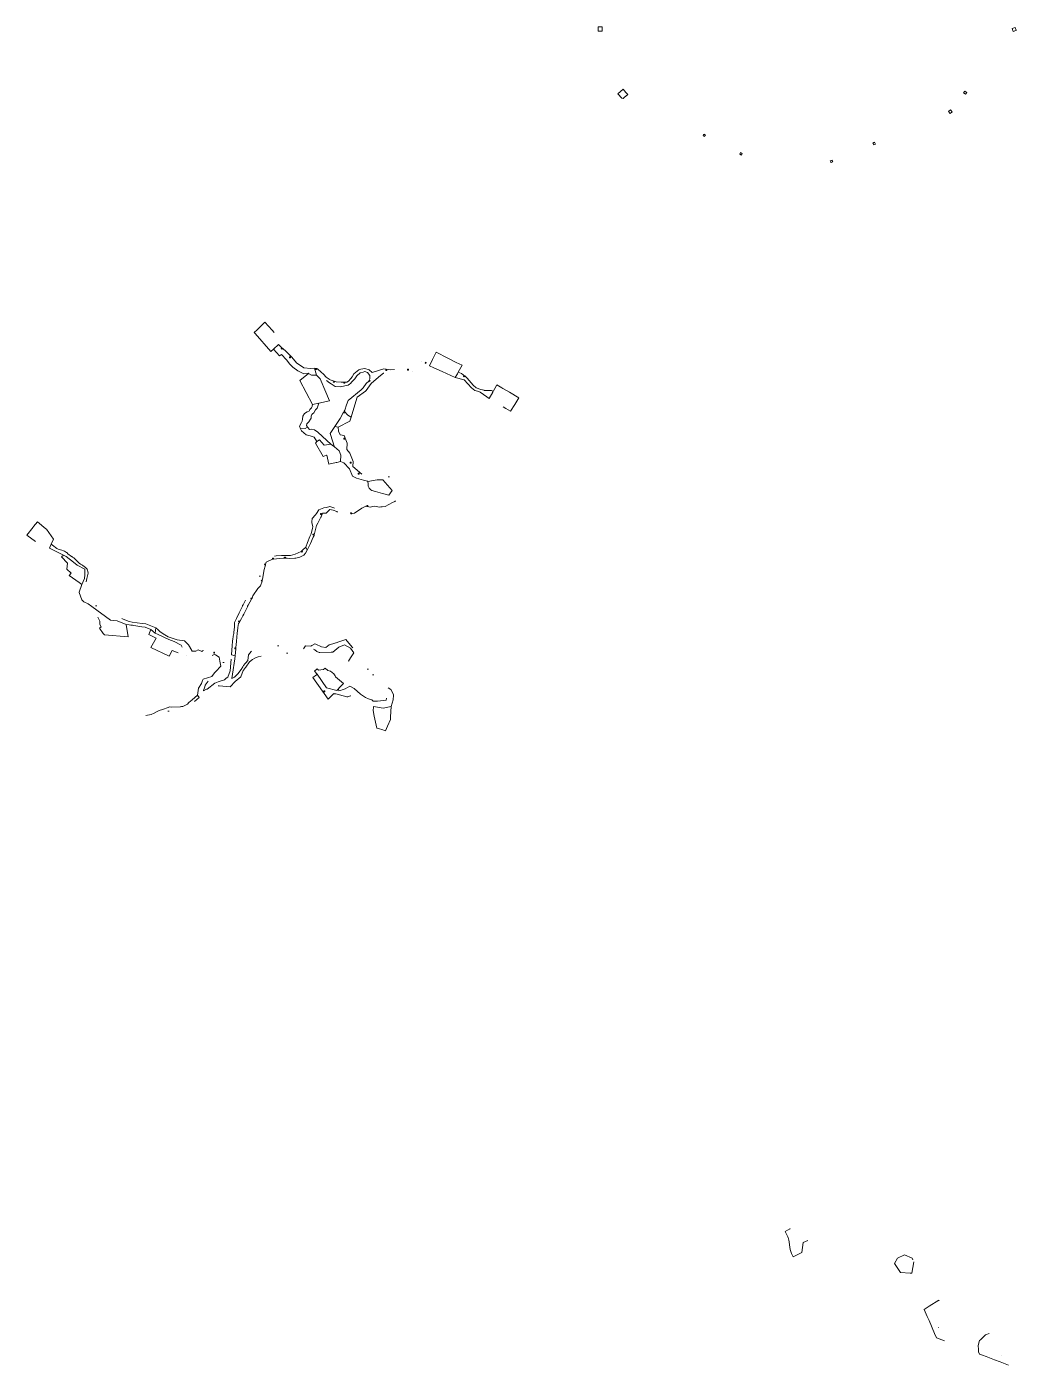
# Model space of a CAD drawing. Header units: metres. Extents: x 534757 to 556231, y 1832948 to 1850503.
# Drawn here: x 545461 to 550664, y 1834458 to 1841491 of the extents above; entities that cross this region are included whole.
import ezdxf

# ---------------------------------------------------------------- set-up
doc = ezdxf.new("R2010")
doc.units = ezdxf.units.M
doc.header["$MEASUREMENT"] = 0
doc.linetypes.add('DGN Style 4', pattern=[602.615279, 301.11944, -150.55972, 0.376399, -150.55972])
doc.layers.add('Level 30', color=7, linetype='Continuous', lineweight=0)

msp = doc.modelspace()

# ---------------------------------------------------------------- linework, layer by layer
at = {"layer": 'Level 30', "color": 5, "linetype": 'DGN Style 4', "lineweight": 13}
for p, q in [((546758.11, 1839797.23), (546784.3, 1839821.56)), ((546784.3, 1839821.56), (546802.6, 1839804.71)), ((546802.6, 1839804.71), (546806.28, 1839801.32)), ((547578.17, 1839708.78), (547594.68, 1839742.76)), ((546974.4447, 1839696.8384), (546984.97, 1839659.87)), ((546974.4447, 1839696.8384), (546981.13, 1839695.58)), ((546981.13, 1839695.58), (546986.03, 1839694.62)), ((547128.59, 1839623.93), (547133.6, 1839624.09)), ((547260.24, 1839628.69), (547262.27, 1839633.26)), ((547760.29, 1839659.38), (547764.22, 1839656.28)), ((546963.74, 1839506.98), (546997.34, 1839514.11)), ((547125.57, 1839462.15), (547127.87, 1839466.59)), ((547127.87, 1839466.59), (547130.17, 1839471.03)), ((547081.07, 1839391.35), (547098.45, 1839387.37)), ((547164.91, 1838931.48), (547169.85, 1838932.26)), ((546928.76, 1838757.06), (546934.93, 1838740.4)), ((546754.22, 1838693.17), (546759.18, 1838693.77)), ((546816.56, 1838698.88), (546821.55, 1838699.12)), ((546904.16, 1838734.37), (546907.83, 1838737.77)), ((546716.04, 1838662.84), (546717.32, 1838667.67)), ((546698.26, 1838577.83), (546699.71, 1838582.62)), ((546643.05, 1838483.17), (546645.53, 1838487.51)), ((546136.82, 1838305.12), (546140.21, 1838332.33)), ((546579.2, 1838362.53), (546581.83, 1838366.79)), ((546113.29, 1838323.85), (546136.82, 1838305.12)), ((546538.64, 1838191.35), (546556.53, 1838185.13)), ((546556.53, 1838185.13), (546560.06, 1838222.06)), ((546560.06, 1838222.06), (546560.53, 1838227.04)), ((546358.66, 1837979.03), (546367.48, 1837966.79))]:
    msp.add_line(p, q, dxfattribs=at)
at = {"layer": 'Level 30', "color": 5, "linetype": 'DGN Style 4', "lineweight": 13, "flags": 128}
for points in [[(548487.18, 1841490.98), (548487.13, 1841468.08), (548466.03, 1841468.12), (548466.08, 1841491.02), (548487.18, 1841490.98)], [(550663.92, 1841472.23), (550662, 1841471.47), (550648.39, 1841466.1), (550642.26, 1841481.63), (550657.3701, 1841487.5942), (550657.79, 1841487.7599), (550663.45, 1841473.41), (550663.92, 1841472.23)], [(548621.0316, 1841134.4463), (548602.9689, 1841118.5658), (548597.4233, 1841113.6902), (548589.4824, 1841116.4147), (548569.6671, 1841138.9529), (548596.4032, 1841162.4589), (548610.6719, 1841146.2295), (548621.0316, 1841134.4463)], [(550403.6, 1841145.9), (550396.3, 1841136.5), (550386.9, 1841143.8), (550394.2, 1841153.2), (550403.6, 1841145.9)], [(550327.24, 1841043.22), (550316.04, 1841034.66), (550307.48, 1841045.86), (550318.68, 1841054.42), (550327.24, 1841043.22)], [(549029.39, 1840922.1), (549021.2, 1840926.18), (549020.7, 1840925.17), (549019.6098, 1840922.9835), (549017.12, 1840917.99), (549025.31, 1840913.91), (549027.32, 1840917.94), (549029.39, 1840922.1)], [(549923.2291, 1840874.4522), (549919.19, 1840884.14), (549909.5, 1840880.1), (549910.8058, 1840876.968), (549913.5408, 1840870.4111), (549923.2291, 1840874.4522)], [(549223.1792, 1840825.6983), (549220.3155, 1840819.9444), (549218.8772, 1840817.0614), (549218.8768, 1840817.0605), (549210.2417, 1840821.3683), (549210.242, 1840821.369), (549212.5724, 1840826.0402), (549214.55, 1840830), (549219.7544, 1840827.4069), (549223.1792, 1840825.6983)], [(549698.88, 1840781.36), (549696.5049, 1840787.0628), (549695.1883, 1840790.2193), (549691.8814, 1840788.842), (549686.3313, 1840786.527), (549689.2727, 1840779.4644), (549690.021, 1840777.6704), (549698.88, 1840781.36)], [(546758.11, 1839797.23), (546744.57, 1839784.65), (546662.79, 1839879.03), (546657.88, 1839884.7), (546672.06, 1839898.69), (546712.76, 1839938.82), (546751.1, 1839896.12), (546772.08, 1839872.76), (546778.08, 1839866.07), (546784.3, 1839821.56)], [(546802.6, 1839804.71), (546799.21, 1839801.03), (546802.89, 1839797.64), (546806.28, 1839801.32)], [(546758.11, 1839797.23), (546790.04, 1839762.11), (546801.55, 1839769.24), (546826.81, 1839740.58), (546844.73, 1839718.19), (546859.61, 1839701.73), (546885.85, 1839683.85), (546918.4, 1839667.39), (546940.16, 1839670.34), (546942.26, 1839669.01)], [(546806.28, 1839801.32), (546807.75, 1839799.96), (546808.06, 1839799.67), (546824.48, 1839784.62), (546855.92, 1839755.64), (546879.2, 1839725.62), (546881.16, 1839724.3), (546884.41, 1839722.12), (546918.51, 1839699.19), (546955.23, 1839694.77), (546974.43, 1839696.89), (546974.4447, 1839696.8384)], [(546848.54, 1839756.29), (546848.54, 1839751.29), (546843.54, 1839751.29), (546843.54, 1839756.29), (546848.54, 1839756.29)], [(547133.6, 1839624.09), (547143.51, 1839624.39), (547153.4, 1839629.67), (547166.12, 1839642.7), (547172.05, 1839651.4), (547181.61, 1839666.8), (547206.54, 1839688.91), (547218.18, 1839691.13), (547239, 1839695.11), (547261.9, 1839688.72), (547278.31, 1839673.9), (547338.22, 1839694.31), (547375.53, 1839689.15), (547375.56, 1839689.15), (547407.04, 1839690.49), (547414.89, 1839691.25), (547442.82, 1839693.96), (547445.36, 1839694.21), (547457.08, 1839694.89), (547468.87, 1839695.51), (547483.89, 1839699.85), (547503.25, 1839713.86), (547531.4, 1839731.36), (547532.22, 1839731.75), (547547.04, 1839738.75), (547565.27, 1839754.21), (547594.68, 1839742.76)], [(547594.68, 1839742.76), (547597.88, 1839749.36), (547613.12, 1839780.72), (547675.51, 1839749.67), (547719.45, 1839727.81), (547750.3, 1839712.46), (547730.18, 1839676.57)], [(546942.26, 1839669.01), (546897.46, 1839631.96), (546963.74, 1839506.98)], [(546942.26, 1839669.01), (546958.97, 1839660.38), (546984.97, 1839659.87)], [(546981.13, 1839695.58), (546980.15, 1839690.68), (546985.05, 1839689.72), (546986.03, 1839694.62)], [(547262.27, 1839633.26), (547265.99, 1839641.66), (547264.36, 1839659.5), (547263.25, 1839661.01), (547259.24, 1839666.47), (547253.51, 1839674.26), (547238.73, 1839679.07), (547230.87, 1839676.81), (547215.11, 1839672.28), (547196.9, 1839656.28), (547186.08, 1839641.76), (547171.18, 1839624.66), (547171.17, 1839624.65), (547163.38, 1839615.72), (547158.35, 1839612.51), (547158.34, 1839612.5), (547150.73, 1839607.65), (547108.78, 1839598.77), (547083.67, 1839601.29), (547062.78, 1839614.02), (547052.76, 1839620.12), (547025.72, 1839640.37), (547013.47, 1839655.78), (546992.29, 1839660.54), (546984.97, 1839659.87)], [(546986.03, 1839694.62), (546989.48, 1839693.95), (547009.9, 1839676.77), (547021.47, 1839666.39), (547035.11, 1839649.77), (547051.47, 1839638.95), (547052.26, 1839638.42), (547087.37, 1839625.13), (547115.14, 1839623.52), (547128.59, 1839623.93)], [(547166.8, 1839439.98), (547191.66, 1839521.96), (547198.65, 1839545.01), (547243.17, 1839575.64), (547245.92, 1839579.63), (547271.7, 1839617.07), (547310.69, 1839649.6), (547330.42, 1839665.27), (547337.31, 1839670.75), (547358.57, 1839674.18), (547406.73, 1839673.9), (547456.9, 1839672.94), (547473.86, 1839675.34), (547491.85, 1839677.88), (547513.46, 1839689.23), (547534.64, 1839706.59), (547553.87, 1839722.34), (547578.17, 1839708.78)], [(547354.84, 1839689.42), (547354.84, 1839684.42), (547349.84, 1839684.42), (547349.84, 1839689.42), (547354.84, 1839689.42)], [(547467.93, 1839692.33), (547467.93, 1839687.33), (547462.93, 1839687.33), (547462.93, 1839692.33), (547467.93, 1839692.33)], [(547562.26, 1839725.85), (547559.83, 1839721.48), (547555.46, 1839723.91), (547557.89, 1839728.28), (547562.26, 1839725.85)], [(547578.17, 1839708.78), (547601.49, 1839698.42), (547645.09, 1839679.05), (547714.33, 1839648.29)], [(547714.33, 1839648.29), (547721.98, 1839661.94), (547725.4, 1839668.04), (547730.18, 1839676.57)], [(547730.18, 1839676.57), (547747.13, 1839669.76), (547755.89, 1839662.85), (547760.29, 1839659.38)], [(546984.97, 1839659.87), (547003.33, 1839641.74), (547033.56, 1839571.62), (547048.37, 1839537.27), (547053.25, 1839525.96), (546997.34, 1839514.11)], [(547079.32, 1839627.16), (547077.65, 1839622.45), (547072.94, 1839624.12), (547074.61, 1839628.83), (547079.32, 1839627.16)], [(547133.6, 1839624.09), (547133.79, 1839619.09), (547128.78, 1839618.94), (547128.59, 1839623.93)], [(547130.17, 1839471.03), (547134.61, 1839476.86), (547143.34, 1839505.05), (547150.74, 1839526.54), (547220.01, 1839583.57), (547226.82, 1839589.48), (547230.13, 1839593.92), (547246.49, 1839615.87), (547260.24, 1839628.69)], [(547262.27, 1839633.26), (547266.84, 1839631.23), (547264.81, 1839626.66), (547260.24, 1839628.69)], [(547714.33, 1839648.29), (547761.19, 1839635.48), (547800.11, 1839593.23), (547817.49, 1839580.36), (547837.49, 1839574.05), (547845.12, 1839571.65), (547880.65, 1839546.61), (547892.91, 1839537.98), (547892.98, 1839537.93)], [(547760.29, 1839659.38), (547757.03, 1839655.58), (547760.96, 1839652.48), (547764.22, 1839656.28)], [(547764.22, 1839656.28), (547773.66, 1839648.83), (547777.32, 1839644.51), (547808.5, 1839607.76), (547825, 1839593.91), (547848.71, 1839585.34), (547865.7, 1839581.04), (547867.22, 1839580.65), (547905.16, 1839579.63), (547911.1, 1839576.67), (547914.3, 1839575.08)], [(547914.3, 1839575.08), (547915.66, 1839577.45), (547922.83, 1839589.94), (547933.66, 1839608.81), (547958.98, 1839594.19), (547965.06, 1839590.69), (547998.71, 1839571.26), (548049.34, 1839542.03), (548026.95, 1839506.43), (548004.93, 1839471.4), (547980.69, 1839485.81), (547930.52, 1839515.62), (547892.98, 1839537.93)], [(547892.98, 1839537.93), (547912.13, 1839571.3), (547914.3, 1839575.08)], [(546901.48, 1839377.93), (546894.84, 1839392.89), (546905.65, 1839412.12), (546910.18, 1839418.66), (546911.62, 1839428.62), (546913.42, 1839445.13), (546921.25, 1839459.75), (546936.55, 1839467.43), (546944.62, 1839470.76), (546948.86, 1839473.84), (546950.53, 1839480.41), (546958.08, 1839488.94), (546961.34, 1839495.27), (546962.35, 1839497.24), (546963.74, 1839506.98)], [(546937.37, 1839386.81), (546932.73, 1839395.56), (546934.39, 1839404.82), (546938.32, 1839407.38), (546943.94, 1839415.66), (546953.31, 1839429.14), (546956.51, 1839435.22), (546956.64, 1839445.25), (546960.19, 1839453.58), (546964.11, 1839457), (546970.94, 1839463.09), (546980.35, 1839478.25), (546987.76, 1839486.72), (546997.34, 1839514.11)], [(547081.07, 1839391.35), (547109.97, 1839432.06), (547125.57, 1839462.15)], [(547127.87, 1839466.59), (547132.31, 1839464.29), (547130.01, 1839459.85), (547125.57, 1839462.15)], [(547130.17, 1839471.03), (547149.14, 1839449.34), (547166.8, 1839439.98)], [(546901.48, 1839377.93), (546925.27, 1839380.4), (546937.37, 1839386.81)], [(546937.37, 1839386.81), (546938.53, 1839384.63), (546947.86, 1839374.58), (546958.53, 1839377.33), (546974.81, 1839373.73), (546992.19, 1839361.11), (547015.98, 1839338.83), (547060.49, 1839298.2)], [(547079.68, 1839283.22), (547078.15, 1839286.86), (547070.08, 1839309.31), (547057.4, 1839354.36), (547081.07, 1839391.35)], [(547098.45, 1839387.37), (547160.33, 1839418.65), (547166.8, 1839439.98)], [(547098.45, 1839387.37), (547100.57, 1839365.9), (547109.43, 1839346.03), (547129.53, 1839342.63), (547142.22, 1839311.72), (547145.43, 1839303.75), (547144.72, 1839269.64), (547160.41, 1839250.54), (547177.38, 1839207.49), (547175.71, 1839179.6), (547228.29, 1839135.57), (547236.14, 1839137.34), (547282.57, 1839147.84), (547316, 1839141.93), (547317.93, 1839140.61), (547326.73, 1839133.09), (547329.58, 1839129.93), (547334.88, 1839126.54), (547358.68, 1839127.97), (547372.4, 1839123.15), (547382.52, 1839112.92), (547403.04, 1839082.02), (547421.49, 1839034.47), (547397.12, 1838997.09), (547385.23, 1838990.83), (547345.14, 1838969.72), (547330.81, 1838968.61), (547322.47, 1838967.97), (547314.13, 1838967.33), (547292.03, 1838972.35), (547280.45, 1838969.74), (547267.46, 1838966.82), (547243.74, 1838972.17), (547240.63, 1838970.39), (547237.36, 1838968.53), (547223.87, 1838960.82), (547184.04, 1838934.51), (547174.79, 1838933.04), (547169.85, 1838932.26)], [(546901.48, 1839377.93), (546906.26, 1839367.15), (546930.36, 1839347.16), (546951.29, 1839341.01), (546967.47, 1839336.87), (546973.32, 1839334.97), (546986.56, 1839311.62)], [(546986.56, 1839311.62), (546979.87, 1839302.39), (547020.72, 1839232.47), (547037.8, 1839239.78), (547038.48, 1839240.09), (547050.43, 1839192.74), (547088.62, 1839201.35), (547091.56, 1839202.01), (547111.72, 1839206.56)], [(546986.56, 1839311.62), (547001.11, 1839320.44), (547025.1, 1839293.11), (547060.49, 1839298.2)], [(547133.92, 1839328.84), (547133.92, 1839323.84), (547128.92, 1839323.84), (547128.92, 1839328.84), (547133.92, 1839328.84)], [(547060.49, 1839298.2), (547074.83, 1839287.01), (547079.68, 1839283.22)], [(547111.72, 1839206.56), (547113.35, 1839240.67), (547104.8, 1839263.62), (547079.68, 1839283.22)], [(547111.72, 1839206.56), (547128.17, 1839198.97), (547157.7, 1839168.07), (547174.31, 1839129.65), (547195.18, 1839118.45), (547232.39, 1839108.33), (547252.98, 1839102.73), (547254.36, 1839102.2)], [(547167.61, 1839203.41), (547167.61, 1839198.41), (547162.61, 1839198.41), (547162.61, 1839203.41), (547167.61, 1839203.41)], [(547208.75, 1839145.99), (547208.75, 1839140.99), (547203.75, 1839140.99), (547203.75, 1839145.99), (547208.75, 1839145.99)], [(547254.36, 1839102.2), (547302.89, 1839110.09), (547332.89, 1839110.09), (547382.09, 1839055.15), (547364.42, 1839029.1), (547332.26, 1839037.73)], [(547254.36, 1839102.2), (547256.15, 1839089.04), (547256.81, 1839076.74), (547260.83, 1839066.82), (547270.88, 1839057.68), (547276.37, 1839054.42), (547295.58, 1839048.33), (547332.26, 1839037.73)], [(546928.76, 1838757.06), (546937.69, 1838781.04), (546950.45, 1838812.57), (546956.51, 1838827.53), (546964.39, 1838857.2), (546966.08, 1838863.54), (546960.61, 1838886.79), (546960.81, 1838889.62), (546962.06, 1838907.54), (546979.97, 1838926.49), (546984.7, 1838933.73), (546997.29, 1838953.01), (547023.81, 1838962.83), (547036.96, 1838965.71), (547055.61, 1838969.79), (547076.33, 1838962.73), (547109.86, 1838952.78), (547119.41, 1838949.95), (547145.98, 1838948.99), (547158.03, 1838947.65), (547170, 1838953.46), (547174.36, 1838955.58), (547193.66, 1838969.04), (547199.06, 1838971.4), (547203.7, 1838973.42), (547215.07, 1838978.38), (547228.02, 1838983.36), (547236.68, 1838985.41), (547256.49, 1838997.79), (547278.41, 1839000.73), (547310.36, 1838997.55), (547324.13, 1839001.4), (547326.84, 1839010.6), (547332.14, 1839028.58), (547332.26, 1839037.73)], [(547254.33, 1838976.03), (547254.33, 1838971.03), (547249.33, 1838971.03), (547249.33, 1838976.03), (547254.33, 1838976.03)], [(545590.32, 1838772.93), (545602.07, 1838799.46), (545589.5, 1838816.9), (545565.24, 1838850.53), (545562.05, 1838853.21), (545517.75, 1838890.41), (545497.44, 1838864.8), (545495.24, 1838862.03), (545461.36, 1838819.29), (545573.82, 1838735.66), (545580.78, 1838751.38)], [(546934.93, 1838740.4), (546940.61, 1838751), (546953.74, 1838775.5), (546967.49, 1838808.39), (546971.73, 1838818.53), (546973.25, 1838822.16), (546985.38, 1838870.76), (546991.56, 1838882.63), (547007.77, 1838913.79), (547008.92, 1838916), (547017.1, 1838935.44), (547036.12, 1838935.96), (547037.24, 1838937.06), (547046.26, 1838945.88), (547054.92, 1838954.41), (547072, 1838951.39), (547091.29, 1838943.51), (547094.72, 1838940.89), (547107.87, 1838930.86), (547116.55, 1838926.92), (547139.4, 1838927.43), (547164.91, 1838931.48)], [(547010.97, 1838933.84), (547010.97, 1838928.84), (547005.97, 1838928.84), (547005.97, 1838933.84), (547010.97, 1838933.84)], [(547164.91, 1838931.48), (547164.13, 1838936.42), (547169.07, 1838937.2), (547169.85, 1838932.26)], [(546971.35, 1838825.59), (546971.35, 1838820.59), (546966.35, 1838820.59), (546966.35, 1838825.59), (546971.35, 1838825.59)], [(545580.78, 1838751.38), (545588.61, 1838769.06), (545590.32, 1838772.93)], [(545580.78, 1838751.38), (545619.44, 1838732.13), (545643.66, 1838720.07), (545653.85, 1838714.9)], [(545590.32, 1838772.93), (545596.29, 1838767.56), (545604.22, 1838761.59), (545612.6, 1838754.88), (545619.62, 1838750.38), (545626.75, 1838745.37), (545632.83, 1838743.58), (545639.23, 1838742.08), (545646.58, 1838740.4), (545654.56, 1838738.01), (545659.14, 1838735.81), (545665.74, 1838732.46), (545671.18, 1838728.62), (545673.35, 1838725.98), (545677.6, 1838721.72), (545684.4, 1838716.89), (545690.22, 1838712.69), (545696.59, 1838707.86), (545697.87, 1838707.1), (545701.67, 1838704.85), (545708.24, 1838700.35), (545713.64, 1838695.56), (545719.58, 1838690.52), (545724.75, 1838684.95), (545731.19, 1838678.35), (545737.38, 1838672.63), (545743.44, 1838667.53), (545750.14, 1838663.42), (545756.57, 1838659.52), (545762.65, 1838655.4), (545769.69, 1838649.98), (545775.12, 1838645.3), (545778.96, 1838641.38), (545781.04, 1838636.6), (545782.57, 1838628.84), (545783.42, 1838620.17), (545782.61, 1838613.38), (545781.11, 1838606.36), (545779.26, 1838598.38), (545777.46, 1838591.44), (545775.29, 1838583.38), (545768.43, 1838555.63), (545764.32, 1838533.7), (545766.46, 1838517.06), (545771.04, 1838510.13), (545796.69, 1838471.29), (545837.1, 1838439.44), (545870.75, 1838423.32), (545882.28, 1838416.77), (545890.84, 1838412.94), (545924.55, 1838398.84), (545945.67, 1838390.1), (545960.72, 1838382.68), (545968.92, 1838378.63), (546000.56, 1838366.03), (546016.19, 1838363.39), (546068.92, 1838355.74), (546088.13, 1838354.35), (546140.21, 1838332.33)], [(546907.83, 1838737.77), (546911.82, 1838741.46), (546928.76, 1838757.06)], [(545653.85, 1838714.9), (545643.74, 1838706.37), (545675.23, 1838672.32), (545671.28, 1838640.94), (545694.45, 1838620.11), (545684.71, 1838607.39), (545736.55, 1838570.65), (545750.51, 1838560.76)], [(545653.85, 1838714.9), (545668.13, 1838707.65), (545706.77, 1838677.41), (545726.23, 1838661.6), (545766.55, 1838641.13), (545766.55, 1838611.13), (545765.68, 1838592.49), (545750.51, 1838560.76)], [(546538.64, 1838191.35), (546540.47, 1838216.57), (546541.97, 1838237.2), (546543.94, 1838264.63), (546545.11, 1838272.55), (546547.22, 1838286.88), (546547.47, 1838288.68), (546549.46, 1838302.8), (546549.84, 1838305.53), (546550.39, 1838309.45), (546554.18, 1838336.4), (546554.34, 1838360.08), (546563.5, 1838381.7), (546578.33, 1838412.14), (546595.21, 1838446.76), (546596.59, 1838449.61), (546598.39, 1838453.3), (546600.12, 1838456.84), (546615.97, 1838489.37), (546622.74, 1838499.32), (546637.98, 1838521.74), (546640.91, 1838524.31), (546667.17, 1838547.4), (546677.71, 1838560.58), (546684.06, 1838591.91), (546692.05, 1838633.95), (546689.75, 1838639.27), (546695.86, 1838672.76), (546711.2, 1838689.05), (546719.87, 1838698.26), (546747.24, 1838705.19), (546772.58, 1838710.92), (546800.27, 1838712.5), (546825.86, 1838712.02), (546834.38, 1838712.55), (546848.04, 1838713.4), (546871.85, 1838719.38), (546903.77, 1838734.01), (546904.16, 1838734.37)], [(546717.32, 1838667.67), (546718.43, 1838671.89), (546720.21, 1838678.62), (546726.61, 1838681.34), (546754.22, 1838693.17)], [(546754.22, 1838693.17), (546753.62, 1838698.13), (546758.58, 1838698.73), (546759.18, 1838693.77)], [(546759.18, 1838693.77), (546774.09, 1838695.57), (546809.07, 1838698.53), (546816.56, 1838698.88)], [(546816.56, 1838698.88), (546816.32, 1838703.87), (546821.31, 1838704.11), (546821.55, 1838699.12)], [(546821.55, 1838699.12), (546827.72, 1838698.55), (546830.03, 1838698.34), (546845, 1838696.96), (546870.59, 1838699.13), (546876.16, 1838699.6), (546889.48, 1838702.78), (546896.49, 1838704.46), (546918.7, 1838714.38), (546926.89, 1838725.42), (546927.17, 1838725.93), (546934.93, 1838740.4)], [(546907.83, 1838737.77), (546911.23, 1838734.1), (546907.56, 1838730.7), (546904.16, 1838734.37)], [(546699.71, 1838582.62), (546701.74, 1838589.33), (546709.67, 1838638.71), (546711.15, 1838644.33), (546712.97, 1838651.23), (546716.04, 1838662.84)], [(546716.04, 1838662.84), (546711.21, 1838664.13), (546712.49, 1838668.96), (546717.32, 1838667.67)], [(545750.51, 1838560.76), (545736.61, 1838520.87), (545737.57, 1838518.19), (545751.17, 1838480.33), (545761.01, 1838469.14), (545783.77, 1838458.31), (545802.78, 1838444.69)], [(546645.53, 1838487.51), (546646.63, 1838489.43), (546649.71, 1838501.6), (546676.94, 1838538.82), (546691.01, 1838553.8), (546698.26, 1838577.83)], [(546698.26, 1838577.83), (546693.47, 1838579.27), (546694.92, 1838584.06), (546699.71, 1838582.62)], [(546581.83, 1838366.79), (546590.94, 1838381.51), (546598, 1838395.7), (546602.55, 1838405.12), (546611.04, 1838422.69), (546612.44, 1838425.59), (546621.24, 1838443.8), (546622.7, 1838446.83), (546624.9, 1838451.38), (546643.05, 1838483.17)], [(546643.05, 1838483.17), (546638.73, 1838485.68), (546641.21, 1838490.03), (546645.53, 1838487.51)], [(545983.4, 1838350.31), (545993.9, 1838285.2), (545870.1, 1838295.45), (545864, 1838303.78), (545843.75, 1838331.41), (545852.55, 1838337.66), (545845.53, 1838350.18), (545846.18, 1838368.48), (545826.61, 1838403.55), (545794.41, 1838434.38), (545802.78, 1838444.69)], [(545802.78, 1838444.69), (545902.56, 1838373.15), (545936.3, 1838369.98), (545983.4, 1838350.31)], [(545983.4, 1838350.31), (545999.95, 1838348.18), (546009.45, 1838346.97), (546016.54, 1838346.05), (546016.73, 1838346.03), (546024.55, 1838344.65), (546066, 1838337.32), (546083.94, 1838335.5), (546113.29, 1838323.85)], [(546140.21, 1838332.33), (546152.79, 1838322.1), (546163.06, 1838312.26), (546187, 1838296.58), (546204.62, 1838285.05), (546252.65, 1838270.57), (546290.46, 1838263.76), (546311.47, 1838243.2), (546329.27, 1838213.15), (546329.76, 1838210.97), (546349.84, 1838210), (546362.46, 1838217.04), (546381.1, 1838209.02), (546386.22, 1838212.11), (546405.18, 1838219.5), (546436.3, 1838219.7), (546446.05, 1838217.44), (546450.04, 1838216.51), (546467.34, 1838212.49), (546490.63, 1838189.02), (546491.07, 1838188.58), (546497.53, 1838130.38), (546498.43, 1838095.71), (546443.09, 1838059.74), (546419.3, 1838058.28), (546399.62, 1838030.67), (546396.99, 1838022.02), (546391.52, 1838004.01), (546391.36, 1838002.07), (546406.82, 1838009.65), (546409.58, 1838011), (546449.78, 1838041.38), (546468.04, 1838049.85), (546484.16, 1838054.24), (546500.69, 1838060.27), (546510.56, 1838067.49), (546519.07, 1838073.84), (546531.31, 1838107.2), (546538.64, 1838191.35)], [(546560.53, 1838227.04), (546560.82, 1838230.03), (546563.78, 1838260.9), (546566.08, 1838284.94), (546568.12, 1838303.22), (546571.39, 1838332.68), (546571.61, 1838334.63), (546574.57, 1838355.05), (546579.2, 1838362.53)], [(546579.2, 1838362.53), (546574.98, 1838365.21), (546577.61, 1838369.46), (546581.83, 1838366.79)], [(546113.29, 1838323.85), (546103.17, 1838298.02), (546141.74, 1838277.62), (546114.5, 1838229.88), (546210.68, 1838183.42), (546226.3, 1838214.46), (546258.76, 1838200.91), (546276.47, 1838228.58), (546278.12, 1838231.46)], [(546136.82, 1838305.12), (546152.9, 1838297.18), (546208.28, 1838270.74), (546236.4, 1838260.28), (546274.11, 1838240.87), (546278.12, 1838231.46)], [(546556.53, 1838185.13), (546554.99, 1838169.07), (546543.36, 1838088.71), (546540.17, 1838066.64), (546553.28, 1838073.28), (546571.53, 1838091.14), (546589.52, 1838114.4), (546596.61, 1838127.4), (546601.11, 1838135.66), (546603.82, 1838138.89), (546606.8, 1838142.43), (546612.54, 1838149.27), (546623.53, 1838161.42), (546627.71, 1838190.12), (546640.93, 1838209.18), (546665.08, 1838211.8), (546689.5, 1838214.89), (546718.98, 1838214.37), (546740.52, 1838212.46), (546743.47, 1838212.2), (546743.73, 1838212.18), (546751.15, 1838221.11), (546789.32, 1838242.07), (546820.9, 1838239.25), (546848.74, 1838244.47), (546856.21, 1838245.87), (546870.8, 1838228.48), (546882.76, 1838219.17), (546889.95, 1838213.57), (546913.74, 1838218.91), (546916.23, 1838222.27), (546927.56, 1838237.56), (546954.42, 1838236.83), (546960.95, 1838240.59), (546976.16, 1838249.1), (546981.05, 1838246.78), (547011.21, 1838232.48), (547033.91, 1838230.24), (547052.18, 1838242.6), (547070.52, 1838248.7), (547087.08, 1838254.21), (547088.77, 1838254.76), (547102.45, 1838259.21), (547139.37, 1838271.21), (547172.41, 1838231.75), (547191.93, 1838209.37), (547198.65, 1838192.42), (547200.06, 1838182.78), (547201.23, 1838174.76), (547206.07, 1838164.2), (547208.35, 1838155.1), (547214.85, 1838129.17), (547241.19, 1838118.68), (547263.97, 1838114.25), (547274.27, 1838108.19), (547290.58, 1838101.78), (547307.25, 1838083.72), (547327.94, 1838070.87), (547344.13, 1838046.46), (547359.03, 1838019.21), (547376.26, 1838009.6), (547389.62, 1837983.08), (547389.5, 1837979.17), (547388.72, 1837953.69), (547377.84, 1837920.09)], [(546358.66, 1837979.03), (546363.9, 1838016.51), (546379.31, 1838039.86), (546385.26, 1838055.38), (546388.26, 1838063.2), (546433.65, 1838077.15), (546448.74, 1838096.17), (546455.24, 1838103.18), (546481.7, 1838131.71), (546477, 1838157.55), (546473.12, 1838178.92), (546453.57, 1838190.04), (546447.6, 1838193.44), (546424.57, 1838181.5), (546419.25, 1838178.25), (546393.22, 1838160.57), (546356, 1838157.68), (546341.05, 1838171.32), (546326.56, 1838177.99), (546305.17, 1838185.14), (546303.6, 1838188.41), (546300.37, 1838194.2), (546295.27, 1838201.66), (546291.39, 1838207.78), (546286.56, 1838214.94), (546285.39, 1838216.56), (546281.01, 1838224.68), (546278.12, 1838231.46)], [(547099.6193, 1838012.654), (547101.41, 1838001.88), (547111.6, 1838003.99), (547120.23, 1838006.88), (547134.74, 1838012.39), (547159.21, 1838025.45), (547183.46, 1838014.85), (547215.52, 1837984.47), (547242.8832, 1837965.8946), (547257.46, 1837959.14), (547275.8, 1837953.79), (547282.95, 1837947.31), (547304.76, 1837947.97), (547351.09, 1837952.5), (547359.27, 1837989.21), (547346.14, 1838009.57), (547324.73, 1838031.03), (547320.27, 1838036.96), (547306.7, 1838055.01), (547295.37, 1838074.86), (547280.32, 1838088.12), (547239.12, 1838103.08), (547180.3218, 1838129.2155), (547172.04, 1838132.57), (547153.59, 1838158.11), (547162.72, 1838175), (547162.74, 1838175.39), (547173.66, 1838190.78), (547181.35, 1838201.51), (547163.87, 1838225.41), (547132.81, 1838243.71), (547101.58, 1838231.92), (547071, 1838205.02), (547062.26, 1838204.86), (547002.47, 1838203.77), (546999.47, 1838203.71), (546986.13, 1838207.69), (546976.85, 1838216.9), (546959.91, 1838224.85), (546941.77, 1838206.59), (546920.81, 1838203.5), (546914.42, 1838202.86), (546889.63, 1838200.38), (546868.13, 1838194.02), (546850.23, 1838188.72), (546831.92, 1838198.93), (546819.74, 1838215.96), (546799.42, 1838216.59), (546781.07, 1838207.89), (546763, 1838200.08), (546760, 1838198.78), (546748.49, 1838194.99), (546717.3, 1838188.07), (546715.62, 1838187.7), (546715.33, 1838187.67), (546703.47, 1838186.3), (546677.26, 1838180.25), (546664.3, 1838175.01), (546661.38, 1838173.83), (546648.92, 1838166.31), (546633.3, 1838154.3), (546613.64, 1838126.53), (546610.26, 1838122.14), (546607.97, 1838119.16), (546599.38, 1838108.01), (546586.49, 1838075.88), (546556.5, 1838051.57), (546530.8, 1838022.11), (546473.91, 1838027.86), (546461.04, 1838026.99), (546451, 1838018.87), (546406.4, 1837997.65), (546367.48, 1837966.79)], [(546449.31, 1838204.47), (546449.31, 1838199.47), (546444.31, 1838199.47), (546444.31, 1838204.47), (546449.31, 1838204.47)], [(546560.06, 1838222.06), (546555.07, 1838222.54), (546555.55, 1838227.52), (546560.53, 1838227.04)], [(546987.7, 1838089.93), (546974.76, 1838104.48), (546988.7, 1838117.4), (546994.47, 1838111.17), (547020.51, 1838113.57), (547021.34, 1838113.42), (547030.54, 1838120.21), (547044.55, 1838108.51), (547057.93, 1838104.45), (547075.86, 1838091.55), (547082.42, 1838081.19), (547084.15, 1838075.43), (547126.79, 1838039.82), (547103.8, 1838016.92), (547099.6193, 1838012.654)], [(546987.7, 1838089.93), (546984.03, 1838086.54), (546984.35, 1838086.11), (546964.92, 1838071.77), (547046.78, 1837958.74), (547075.79, 1837988.34), (547078.39, 1837986.28), (547085.88, 1837985.78), (547144.71, 1837970.88), (547150.21, 1837970.84), (547161.12, 1837974.78), (547203.42, 1837966.14), (547237.41, 1837940.75), (547260.54, 1837926.48), (547284.2503, 1837916.6699)], [(546987.7, 1838089.93), (547037.84, 1838017.56), (547091.07, 1838003.93), (547099.6193, 1838012.654)], [(546358.66, 1837979.03), (546330.57, 1837954.4), (546314, 1837939.86), (546305.96, 1837931.7), (546282.51, 1837919.4), (546274.86, 1837918.65), (546270.43, 1837918.41), (546267.6, 1837918.26), (546224.56, 1837915.97), (546211.7, 1837917.25), (546204.73, 1837914.65), (546175.05, 1837903.58), (546157.67, 1837897.53), (546149.82, 1837894.8), (546127.74, 1837882.77), (546118.71, 1837878.53), (546114.85, 1837876.71), (546081.56, 1837871.14), (546084.98, 1837855.63), (546095.32, 1837857.5), (546118.47, 1837865.71), (546131.77, 1837870.43), (546140.21, 1837873.31), (546154.89, 1837879.57), (546178.95, 1837889.82), (546203.28, 1837894.64), (546215.22, 1837897), (546227.04, 1837901.95), (546232.61, 1837904.28), (546261.19, 1837902.22), (546267.92, 1837903.25), (546277.35, 1837904.69), (546287.82, 1837906.54), (546299.75, 1837913.87), (546322.46, 1837927.82), (546367.48, 1837966.79)], [(547029.13, 1838002.04), (547029.13, 1837997.04), (547024.13, 1837997.04), (547024.13, 1838002.04), (547029.13, 1838002.04)], [(547284.2503, 1837916.6699), (547282.2, 1837897.98), (547288.5, 1837868.65), (547302.06, 1837805.56), (547315.73, 1837801.64), (547329.03, 1837797.83), (547348.14, 1837792.35), (547358.29, 1837815.41), (547373.72, 1837850.47), (547374.59, 1837865.2), (547377.84, 1837920.09)], [(547284.2503, 1837916.6699), (547284.62, 1837920.04), (547336, 1837911), (547377.84, 1837920.09)], [(549568.3805, 1835113.8492), (549543.3551, 1835103.0181), (549536.5667, 1835049.943), (549490.97, 1835028.2809), (549485.1467, 1835038.1819), (549483.7775, 1835041.3872), (549482.4083, 1835044.5925), (549475.9168, 1835067.0947), (549467.5118, 1835116.1894), (549466.6251, 1835120.2348), (549465.7384, 1835124.2802), (549464.4558, 1835128.2156), (549463.1732, 1835132.151), (549461.4988, 1835135.9413), (549459.8244, 1835139.7317), (549448.9613, 1835161.3738), (549473.5826, 1835174.015), (549535.9151, 1835131.6009), (549558.4248, 1835138.0915), (549568.3805, 1835113.8492)], [(550124.759, 1835000.6324), (550114.9852, 1834941.9087), (550111.5158, 1834942.0826), (550105.5193, 1834942.3726), (550055.8232, 1834944.7929), (550024.5785, 1834992.8775), (550040.2157, 1835020.1773), (550040.2162, 1835020.1775), (550076.7179, 1835037.3455), (550116.8008, 1835020.931), (550120.3431, 1835011.8958), (550124.759, 1835000.6324)], [(550285.8568, 1834586.1786), (550244.4089, 1834601.8825), (550234.4358, 1834624.9895), (550205.19, 1834692.75), (550195.618, 1834714.9253), (550179.96, 1834751.2), (550206.5788, 1834768.1452), (550256.259, 1834799.771), (550260.56, 1834795.45), (550256.8213, 1834787.955), (550236.8218, 1834747.8617), (550235.1603, 1834726.231), (550233.683, 1834706.9981), (550260.4136, 1834645.0979), (550285.8568, 1834586.1786)], [(550623.8151, 1834458.1322), (550578.5908, 1834475.2648), (550548.8582, 1834486.5286), (550505.028, 1834503.1368), (550485.7255, 1834510.4509), (550470.272, 1834516.3069), (550465.2354, 1834528.279), (550464.975, 1834540.5945), (550464.5345, 1834561.4222), (550471.5462, 1834587.682), (550476.142, 1834592.197), (550476.3798, 1834592.4306), (550501.8718, 1834617.4744), (550536.6597, 1834631.4349), (550541.5832, 1834608.9504), (550553.2628, 1834570.4967), (550570.8894, 1834534.3832), (550615.8758, 1834469.0569), (550623.8151, 1834458.1322)]]:
    msp.add_lwpolyline(points, dxfattribs=at)

doc.saveas('drawing.dxf')
